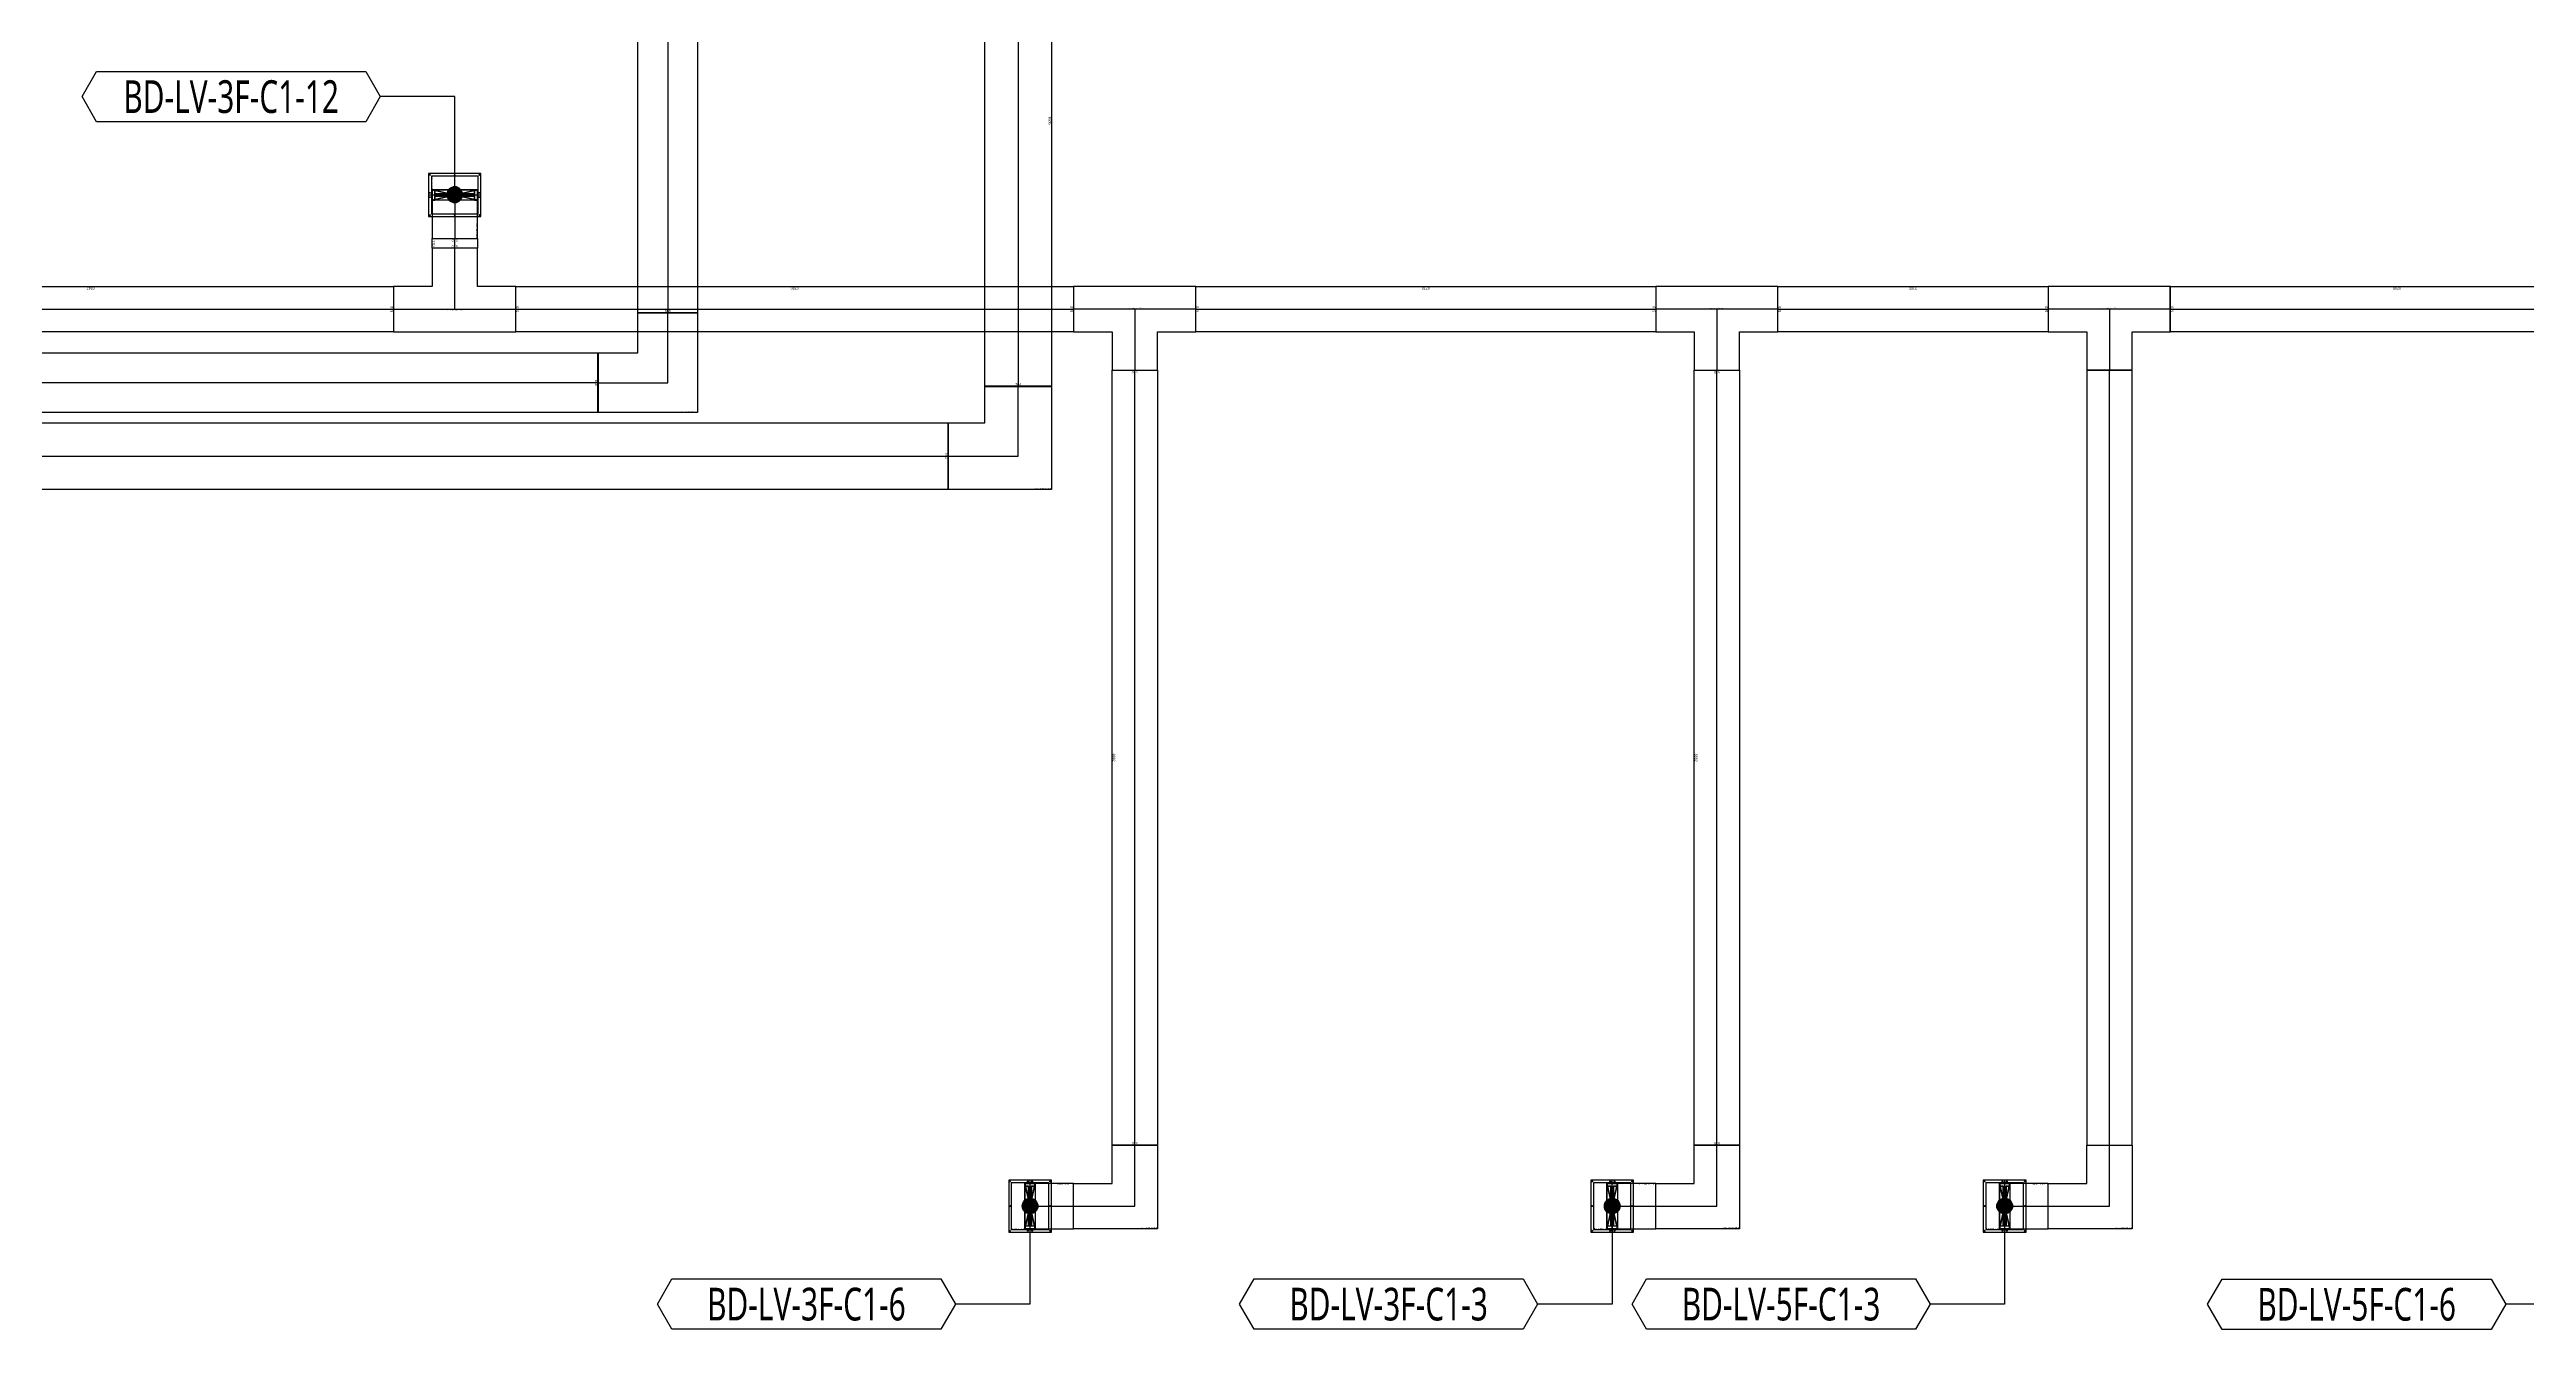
# Model space of a CAD drawing. Header units: millimetres. Extents: x 84228 to 374549, y -351975 to 847575.
# Drawn here: x 114107 to 142507, y 471748 to 486423 of the extents above; entities that cross this region are included whole.
import ezdxf
from ezdxf.enums import TextEntityAlignment as Align

# ---------------------------------------------------------------- set-up
doc = ezdxf.new("R2010")
doc.units = ezdxf.units.MM
doc.header["$LTSCALE"] = 150
doc.layers.get('Defpoints').update_dxf_attribs({"color": 150})
for name, color, linetype in [('-----27 Bus Duct_LV_380-220V_IT BACK UP', 2, 'Continuous'), ('-----27 Bus Duct_LV_380-220V_LOAD BANK', 7, 'Continuous'), ('-----99 Cable Schedule', 2, 'Continuous')]:
    doc.layers.add(name, color=color, linetype=linetype)
doc.styles.add('DH', font='malgun.ttf')
doc.styles.add('ELEC', font='Dotum.ttf')
doc.styles.get("Standard").update_dxf_attribs({"font": 'Dotum.ttf'})
doc.dimstyles.new('전기통신참고용-치수', dxfattribs={"dimscale": 15, "dimtxt": 2, "dimasz": 0, "dimexe": 0, "dimexo": 0, "dimgap": 0.4, "dimtad": 4, "dimdec": 0, "dimzin": 0, "dimdsep": 46, "dimtxsty": 'Standard', "dimblk": 'NONE', "dimcen": 0, "dimse1": 1, "dimse2": 1, "dimsd1": 1, "dimsd2": 1, "dimclrd": 8, "dimclre": 8, "dimclrt": 8, "dimadec": 0, "dimazin": 0, "dimtfac": 1, "dimtdec": 0, "dimtix": 1, "dimtmove": 2, "dimatfit": 0, "dimldrblk": 'NONE', "dimfxl": 2, "dimtolj": 1, "dimtzin": 0, "dimarcsym": 0})

# ---------------------------------------------------------------- blocks, each defined once
blk = doc.blocks.new('*D223')
at = {"layer": 'Defpoints', "color": 0, "transparency": 16777216}
for p in [(0, 27160), (686, 27160), (686, 27160)]:
    blk.add_point(p, dxfattribs=at)
at = {"color": 0, "transparency": 16777216, "insert": (343, 27139), "char_height": 30, "attachment_point": 5}
blk.add_mtext('\\A1;{\\C0;686}', dxfattribs=at)
blk = doc.blocks.new('_None')
blk = doc.blocks.new('*D224')
at = {"layer": 'Defpoints', "color": 0, "transparency": 16777216}
for p in [(686, 27160), (686, 27160), (686, 7716)]:
    blk.add_point(p, dxfattribs=at)
at = {"color": 0, "transparency": 16777216, "insert": (665, 17438), "char_height": 30, "attachment_point": 5, "rotation": 90}
blk.add_mtext('\\A1;{\\C0;19444}', dxfattribs=at)
blk = doc.blocks.new('*D225')
at = {"layer": 'Defpoints', "color": 0, "transparency": 16777216}
for p in [(0, 7716), (686, 7716), (686, 7716)]:
    blk.add_point(p, dxfattribs=at)
at = {"color": 0, "transparency": 16777216, "insert": (343, 7737), "char_height": 30, "attachment_point": 5}
blk.add_mtext('\\A1;{\\C0;686}', dxfattribs=at)
blk = doc.blocks.new('*D219')
at = {"layer": 'Defpoints', "color": 0, "transparency": 16777216}
for p in [(0, 8792), (686, 8792), (686, 8792)]:
    blk.add_point(p, dxfattribs=at)
at = {"color": 0, "transparency": 16777216, "insert": (343, 8771), "char_height": 30, "attachment_point": 5}
blk.add_mtext('\\A1;{\\C0;686}', dxfattribs=at)
blk = doc.blocks.new('*D220')
at = {"layer": 'Defpoints', "color": 0, "transparency": 16777216}
for p in [(686, 8792), (686, 8792), (686, -460)]:
    blk.add_point(p, dxfattribs=at)
at = {"color": 0, "transparency": 16777216, "insert": (665, 4166), "char_height": 30, "attachment_point": 5, "rotation": 90}
blk.add_mtext('\\A1;{\\C0;9252}', dxfattribs=at)
blk = doc.blocks.new('*D221')
at = {"layer": 'Defpoints', "color": 0, "transparency": 16777216}
for p in [(0, -460), (686, -460), (686, -460)]:
    blk.add_point(p, dxfattribs=at)
at = {"color": 0, "transparency": 16777216, "insert": (343, -439), "char_height": 30, "attachment_point": 5}
blk.add_mtext('\\A1;{\\C0;686}', dxfattribs=at)
blk = doc.blocks.new('*D295')
at = {"layer": 'Defpoints', "color": 0, "transparency": 16777216}
for p in [(0, 3009), (520, 3009), (520, 3009)]:
    blk.add_point(p, dxfattribs=at)
at = {"color": 0, "transparency": 16777216, "insert": (260, 2988), "char_height": 30, "attachment_point": 5}
blk.add_mtext('\\A1;{\\C0;520}', dxfattribs=at)
blk = doc.blocks.new('*D296')
at = {"layer": 'Defpoints', "color": 0, "transparency": 16777216}
for p in [(520, 3009), (520, 3009), (520, -3938)]:
    blk.add_point(p, dxfattribs=at)
at = {"color": 0, "transparency": 16777216, "insert": (499, -464), "char_height": 30, "attachment_point": 5, "rotation": 90}
blk.add_mtext('\\A1;{\\C0;6947}', dxfattribs=at)
blk = doc.blocks.new('*D297')
at = {"layer": 'Defpoints', "color": 0, "transparency": 16777216}
for p in [(0, -3938), (520, -3938), (520, -3938)]:
    blk.add_point(p, dxfattribs=at)
at = {"color": 0, "transparency": 16777216, "insert": (260, -3917), "char_height": 30, "attachment_point": 5}
blk.add_mtext('\\A1;{\\C0;520}', dxfattribs=at)
blk = doc.blocks.new('*U42')
at = {"color": 0}
blk.add_lwpolyline([(-260, -260), (-260, -700), (260, -700), (260, -260), (700, -260), (700, 260), (-700, 260), (-700, -260)], close=True, dxfattribs=at)
at = {"color": 1}
for points in [[(700, 0), (-700, 0)], [(0, 0), (0, -700)]]:
    blk.add_lwpolyline(points, dxfattribs=at)
at = {"color": 0, "style": 'ELEC'}
blk.add_text('BD TEE(HORIZ)-AL 4000A', height=10, dxfattribs=at).set_placement((0, 10), align=Align.MIDDLE)
blk = doc.blocks.new('*D311')
at = {"layer": 'Defpoints', "color": 0, "transparency": 16777216}
for p in [(0, 12266), (520, 12266), (520, 12266)]:
    blk.add_point(p, dxfattribs=at)
at = {"color": 0, "transparency": 16777216, "insert": (260, 12245), "char_height": 30, "attachment_point": 5}
blk.add_mtext('\\A1;{\\C0;520}', dxfattribs=at)
blk = doc.blocks.new('*D312')
at = {"layer": 'Defpoints', "color": 0, "transparency": 16777216}
for p in [(520, 12266), (520, 12266), (520, 3384)]:
    blk.add_point(p, dxfattribs=at)
at = {"color": 0, "transparency": 16777216, "insert": (499, 7825), "char_height": 30, "attachment_point": 5, "rotation": 90}
blk.add_mtext('\\A1;{\\C0;8882}', dxfattribs=at)
blk = doc.blocks.new('*D313')
at = {"layer": 'Defpoints', "color": 0, "transparency": 16777216}
for p in [(0, 3384), (520, 3384), (520, 3384)]:
    blk.add_point(p, dxfattribs=at)
at = {"color": 0, "transparency": 16777216, "insert": (260, 3405), "char_height": 30, "attachment_point": 5}
blk.add_mtext('\\A1;{\\C0;520}', dxfattribs=at)
blk = doc.blocks.new('*U23')
at = {"color": 0}
blk.add_line((0, -298.5), (0, 298.5), dxfattribs=at)
at = {"color": 1}
for p, q in [((60, 260), (-60, -260)), ((-60, 260), (60, -260))]:
    blk.add_line(p, q, dxfattribs=at)
at = {"color": 0}
for points in [[(-245, -298.5), (245, -298.5), (245, 298.5), (-245, 298.5)], [(-215, -267.5), (215, -267.5), (215, 267.5), (-215, 267.5)]]:
    blk.add_lwpolyline(points, close=True, dxfattribs=at)
at = {"color": 1}
blk.add_lwpolyline([(60, -260), (-60, -260), (-60, 260), (60, 260)], close=True, dxfattribs=at)
for points in [[(-60, 14, -0.41421356), (-58, 16), (-17.2, 16, 0.41421356), (-16.2, 17), (-16.2, 227, 0.41421356), (-17.2, 228), (-58, 228, -0.41421356), (-60, 230), (-60, 260, -0.41421356), (-59, 259), (-59, 230, 0.41421356), (-58, 229), (58, 229, 0.41421356), (59, 230), (59, 259, -0.41421356), (60, 260), (60, 230, -0.41421356), (58, 228), (17.2, 228, 0.41421356), (16.2, 227), (16.2, 17, 0.41421356), (17.2, 16), (58, 16, -0.41421356), (60, 14), (60, 2, -0.41421356), (59, 3), (59, 14, 0.41421356), (58, 15), (-58, 15, 0.41421356), (-59, 14), (-59, 3, -0.41421356), (-60, 2), (-60, 2), (-60, 2), (-60, 2)], [(-60, -230, -0.41421356), (-58, -228), (-17.2, -228, 0.41421356), (-16.2, -227), (-16.2, -17, 0.41421356), (-17.2, -16), (-58, -16, -0.41421356), (-60, -14), (-60, 0, -0.41421356), (-59, -1), (-59, -14, 0.41421356), (-58, -15), (58, -15, 0.41421356), (59, -14), (59, -1, -0.41421356), (60, 0), (60, -14, -0.41421356), (58, -16), (17.2, -16, 0.41421356), (16.2, -17), (16.2, -227, 0.41421356), (17.2, -228), (58, -228, -0.41421356), (60, -230), (60, -260, -0.41421356), (59, -259), (59, -230, 0.41421356), (58, -229), (-58, -229, 0.41421356), (-59, -230), (-59, -259, -0.41421356), (-60, -260), (-60, -260), (-60, -260), (-60, -260)], [(-15.2, 17), (-15.2, 227, -0.41421356), (-14.2, 228), (14.2, 228, -0.41421356), (15.2, 227), (15.2, 17, -0.41421356), (14.2, 16), (-14.2, 16, -0.41421356)], [(-14.2, 18), (-14.2, 226, -0.41421356), (-13.2, 227), (-8.85, 227, -0.41421356), (-7.85, 226), (-7.85, 18, -0.41421356), (-8.85, 17), (-13.2, 17, -0.41421356)], [(-6.85, 18), (-6.85, 226, -0.41421356), (-5.85, 227), (-1.5, 227, -0.41421356), (-0.5, 226), (-0.5, 18, -0.41421356), (-1.5, 17), (-5.85, 17, -0.41421356)], [(0.5, 18), (0.5, 226, -0.41421356), (1.5, 227), (5.85, 227, -0.41421356), (6.85, 226), (6.85, 18, -0.41421356), (5.85, 17), (1.5, 17, -0.41421356)], [(7.85, 18), (7.85, 226, -0.41421356), (8.85, 227), (13.2, 227, -0.41421356), (14.2, 226), (14.2, 18, -0.41421356), (13.2, 17), (8.85, 17, -0.41421356)], [(-15.2, -227), (-15.2, -17, -0.41421356), (-14.2, -16), (14.2, -16, -0.41421356), (15.2, -17), (15.2, -227, -0.41421356), (14.2, -228), (-14.2, -228, -0.41421356)], [(-14.2, -226), (-14.2, -18, -0.41421356), (-13.2, -17), (-8.85, -17, -0.41421356), (-7.85, -18), (-7.85, -226, -0.41421356), (-8.85, -227), (-13.2, -227, -0.41421356)], [(-6.85, -226), (-6.85, -18, -0.41421356), (-5.85, -17), (-1.5, -17, -0.41421356), (-0.5, -18), (-0.5, -226, -0.41421356), (-1.5, -227), (-5.85, -227, -0.41421356)], [(0.5, -226), (0.5, -18, -0.41421356), (1.5, -17), (5.85, -17, -0.41421356), (6.85, -18), (6.85, -226, -0.41421356), (5.85, -227), (1.5, -227, -0.41421356)], [(7.85, -226), (7.85, -18, -0.41421356), (8.85, -17), (13.2, -17, -0.41421356), (14.2, -18), (14.2, -226, -0.41421356), (13.2, -227), (8.85, -227, -0.41421356)]]:
    blk.add_lwpolyline(points, format="xyb", close=True, dxfattribs=at)
at = {"color": 0}
for centre in [(-230, 283), (-25, 283), (25, 283), (230, 283), (-230, 0), (230, 0), (-230, -283), (-25, -283), (25, -283), (230, -283)]:
    blk.add_circle(centre, 5, dxfattribs=at)
at = {"color": 0, "style": 'ELEC'}
blk.add_text('BD Flanged End-AL 4000A', height=10, dxfattribs=at).set_placement((-210, -257.5), align=Align.MIDDLE_LEFT)
blk = doc.blocks.new('*U22')
at = {"color": 1}
for p, q in [((340, 260), (220, -260)), ((220, 260), (340, -260))]:
    blk.add_line(p, q, dxfattribs=at)
at = {"color": 0}
blk.add_lwpolyline([(-220, -260), (220, -260), (220, 260), (-220, 260)], close=True, dxfattribs=at)
at = {"color": 1}
blk.add_lwpolyline([(220, 0), (-220, 0)], dxfattribs=at)
at = {"color": 0}
blk.add_lwpolyline([(220, -260), (340, -260), (340, 260), (220, 260)], dxfattribs=at)
at = {"color": 1}
for points in [[(220, 14, -0.41421356), (222, 16), (262.8, 16, 0.41421356), (263.8, 17), (263.8, 227, 0.41421356), (262.8, 228), (222, 228, -0.41421356), (220, 230), (220, 260, -0.41421356), (221, 259), (221, 230, 0.41421356), (222, 229), (338, 229, 0.41421356), (339, 230), (339, 259, -0.41421356), (340, 260), (340, 230, -0.41421356), (338, 228), (297.2, 228, 0.41421356), (296.2, 227), (296.2, 17, 0.41421356), (297.2, 16), (338, 16, -0.41421356), (340, 14), (340, 2, -0.41421356), (339, 3), (339, 14, 0.41421356), (338, 15), (222, 15, 0.41421356), (221, 14), (221, 3, -0.41421356), (220, 2), (220, 2), (220, 2), (220, 2)], [(220, -230, -0.41421356), (222, -228), (262.8, -228, 0.41421356), (263.8, -227), (263.8, -17, 0.41421356), (262.8, -16), (222, -16, -0.41421356), (220, -14), (220, 0, -0.41421356), (221, -1), (221, -14, 0.41421356), (222, -15), (338, -15, 0.41421356), (339, -14), (339, -1, -0.41421356), (340, 0), (340, -14, -0.41421356), (338, -16), (297.2, -16, 0.41421356), (296.2, -17), (296.2, -227, 0.41421356), (297.2, -228), (338, -228, -0.41421356), (340, -230), (340, -260, -0.41421356), (339, -259), (339, -230, 0.41421356), (338, -229), (222, -229, 0.41421356), (221, -230), (221, -259, -0.41421356), (220, -260), (220, -260), (220, -260), (220, -260)], [(264.8, 17), (264.8, 227, -0.41421356), (265.8, 228), (294.2, 228, -0.41421356), (295.2, 227), (295.2, 17, -0.41421356), (294.2, 16), (265.8, 16, -0.41421356)], [(265.8, 18), (265.8, 226, -0.41421356), (266.8, 227), (271.15, 227, -0.41421356), (272.15, 226), (272.15, 18, -0.41421356), (271.15, 17), (266.8, 17, -0.41421356)], [(273.15, 18), (273.15, 226, -0.41421356), (274.15, 227), (278.5, 227, -0.41421356), (279.5, 226), (279.5, 18, -0.41421356), (278.5, 17), (274.15, 17, -0.41421356)], [(280.5, 18), (280.5, 226, -0.41421356), (281.5, 227), (285.85, 227, -0.41421356), (286.85, 226), (286.85, 18, -0.41421356), (285.85, 17), (281.5, 17, -0.41421356)], [(287.85, 18), (287.85, 226, -0.41421356), (288.85, 227), (293.2, 227, -0.41421356), (294.2, 226), (294.2, 18, -0.41421356), (293.2, 17), (288.85, 17, -0.41421356)], [(264.8, -227), (264.8, -17, -0.41421356), (265.8, -16), (294.2, -16, -0.41421356), (295.2, -17), (295.2, -227, -0.41421356), (294.2, -228), (265.8, -228, -0.41421356)], [(265.8, -226), (265.8, -18, -0.41421356), (266.8, -17), (271.15, -17, -0.41421356), (272.15, -18), (272.15, -226, -0.41421356), (271.15, -227), (266.8, -227, -0.41421356)], [(273.15, -226), (273.15, -18, -0.41421356), (274.15, -17), (278.5, -17, -0.41421356), (279.5, -18), (279.5, -226, -0.41421356), (278.5, -227), (274.15, -227, -0.41421356)], [(280.5, -226), (280.5, -18, -0.41421356), (281.5, -17), (285.85, -17, -0.41421356), (286.85, -18), (286.85, -226, -0.41421356), (285.85, -227), (281.5, -227, -0.41421356)], [(287.85, -226), (287.85, -18, -0.41421356), (288.85, -17), (293.2, -17, -0.41421356), (294.2, -18), (294.2, -226, -0.41421356), (293.2, -227), (288.85, -227, -0.41421356)]]:
    blk.add_lwpolyline(points, format="xyb", close=True, dxfattribs=at)
at = {"color": 0, "style": 'ELEC'}
blk.add_text('BD ELBOW(VERT)-AL 4000A', height=10, dxfattribs=at).set_placement((-215, -250), align=Align.MIDDLE_LEFT)
blk = doc.blocks.new('*U24')
at = {"color": 0}
blk.add_lwpolyline([(-260, -260), (700, -260), (700, 260), (260, 260), (260, 700), (-260, 700)], close=True, dxfattribs=at)
at = {"color": 1}
blk.add_lwpolyline([(700, 0), (0, 0), (0, 700)], dxfattribs=at)
at = {"color": 0, "style": 'ELEC'}
blk.add_text('BD ELBOW(HORIZ)-AL 4000A', height=10, dxfattribs=at).set_placement((-255, -250), align=Align.MIDDLE_LEFT)
blk = doc.blocks.new('*D307')
at = {"layer": 'Defpoints', "color": 0, "transparency": 16777216}
for p in [(0, 7178), (520, 7178), (520, 7178)]:
    blk.add_point(p, dxfattribs=at)
at = {"color": 0, "transparency": 16777216, "insert": (260, 7157), "char_height": 30, "attachment_point": 5}
blk.add_mtext('\\A1;{\\C0;520}', dxfattribs=at)
blk = doc.blocks.new('*D308')
at = {"layer": 'Defpoints', "color": 0, "transparency": 16777216}
for p in [(520, 7178), (520, 7178), (520, 782)]:
    blk.add_point(p, dxfattribs=at)
at = {"color": 0, "transparency": 16777216, "insert": (499, 3980), "char_height": 30, "attachment_point": 5, "rotation": 90}
blk.add_mtext('\\A1;{\\C0;6396}', dxfattribs=at)
blk = doc.blocks.new('*D309')
at = {"layer": 'Defpoints', "color": 0, "transparency": 16777216}
for p in [(0, 782), (520, 782), (520, 782)]:
    blk.add_point(p, dxfattribs=at)
at = {"color": 0, "transparency": 16777216, "insert": (260, 803), "char_height": 30, "attachment_point": 5}
blk.add_mtext('\\A1;{\\C0;520}', dxfattribs=at)
blk = doc.blocks.new('*D319')
at = {"layer": 'Defpoints', "color": 0, "transparency": 16777216}
for p in [(0, 10499), (520, 10499), (520, 10499)]:
    blk.add_point(p, dxfattribs=at)
at = {"color": 0, "transparency": 16777216, "insert": (260, 10478), "char_height": 30, "attachment_point": 5}
blk.add_mtext('\\A1;{\\C0;520}', dxfattribs=at)
blk = doc.blocks.new('*D320')
at = {"layer": 'Defpoints', "color": 0, "transparency": 16777216}
for p in [(520, 10499), (520, 10499), (520, 1617)]:
    blk.add_point(p, dxfattribs=at)
at = {"color": 0, "transparency": 16777216, "insert": (499, 6058), "char_height": 30, "attachment_point": 5, "rotation": 90}
blk.add_mtext('\\A1;{\\C0;8882}', dxfattribs=at)
blk = doc.blocks.new('*D321')
at = {"layer": 'Defpoints', "color": 0, "transparency": 16777216}
for p in [(0, 1617), (520, 1617), (520, 1617)]:
    blk.add_point(p, dxfattribs=at)
at = {"color": 0, "transparency": 16777216, "insert": (260, 1638), "char_height": 30, "attachment_point": 5}
blk.add_mtext('\\A1;{\\C0;520}', dxfattribs=at)
blk = doc.blocks.new('*D315')
at = {"layer": 'Defpoints', "color": 0, "transparency": 16777216}
for p in [(0, 4523), (520, 4523), (520, 4523)]:
    blk.add_point(p, dxfattribs=at)
at = {"color": 0, "transparency": 16777216, "insert": (260, 4502), "char_height": 30, "attachment_point": 5}
blk.add_mtext('\\A1;{\\C0;520}', dxfattribs=at)
blk = doc.blocks.new('*D316')
at = {"layer": 'Defpoints', "color": 0, "transparency": 16777216}
for p in [(520, 4523), (520, 4523), (520, -752)]:
    blk.add_point(p, dxfattribs=at)
at = {"color": 0, "transparency": 16777216, "insert": (499, 1885), "char_height": 30, "attachment_point": 5, "rotation": 90}
blk.add_mtext('\\A1;{\\C0;5275}', dxfattribs=at)
blk = doc.blocks.new('*D317')
at = {"layer": 'Defpoints', "color": 0, "transparency": 16777216}
for p in [(0, -752), (520, -752), (520, -752)]:
    blk.add_point(p, dxfattribs=at)
at = {"color": 0, "transparency": 16777216, "insert": (260, -731), "char_height": 30, "attachment_point": 5}
blk.add_mtext('\\A1;{\\C0;520}', dxfattribs=at)
blk = doc.blocks.new('*D323')
at = {"layer": 'Defpoints', "color": 0, "transparency": 16777216}
for p in [(0, 1508), (520, 1508), (520, 1508)]:
    blk.add_point(p, dxfattribs=at)
at = {"color": 0, "transparency": 16777216, "insert": (260, 1487), "char_height": 30, "attachment_point": 5}
blk.add_mtext('\\A1;{\\C0;520}', dxfattribs=at)
blk = doc.blocks.new('*D324')
at = {"layer": 'Defpoints', "color": 0, "transparency": 16777216}
for p in [(520, 1508), (520, 1508), (520, -1592)]:
    blk.add_point(p, dxfattribs=at)
at = {"color": 0, "transparency": 16777216, "insert": (499, -42), "char_height": 30, "attachment_point": 5, "rotation": 90}
blk.add_mtext('\\A1;{\\C0;3100}', dxfattribs=at)
blk = doc.blocks.new('*D325')
at = {"layer": 'Defpoints', "color": 0, "transparency": 16777216}
for p in [(0, -1592), (520, -1592), (520, -1592)]:
    blk.add_point(p, dxfattribs=at)
at = {"color": 0, "transparency": 16777216, "insert": (260, -1571), "char_height": 30, "attachment_point": 5}
blk.add_mtext('\\A1;{\\C0;520}', dxfattribs=at)
blk = doc.blocks.new('*D394')
at = {"layer": 'Defpoints', "color": 0, "transparency": 16777216}
for p in [(0, 5806), (520, 5806), (520, 5806)]:
    blk.add_point(p, dxfattribs=at)
at = {"color": 0, "transparency": 16777216, "insert": (260, 5785), "char_height": 30, "attachment_point": 5}
blk.add_mtext('\\A1;{\\C0;520}', dxfattribs=at)
blk = doc.blocks.new('*D395')
at = {"layer": 'Defpoints', "color": 0, "transparency": 16777216}
for p in [(520, 5806), (520, 5806), (520, 606)]:
    blk.add_point(p, dxfattribs=at)
at = {"color": 0, "transparency": 16777216, "insert": (499, 3206), "char_height": 30, "attachment_point": 5, "rotation": 90}
blk.add_mtext('\\A1;{\\C0;5200}', dxfattribs=at)
blk = doc.blocks.new('*D396')
at = {"layer": 'Defpoints', "color": 0, "transparency": 16777216}
for p in [(0, 606), (520, 606), (520, 606)]:
    blk.add_point(p, dxfattribs=at)
at = {"color": 0, "transparency": 16777216, "insert": (260, 627), "char_height": 30, "attachment_point": 5}
blk.add_mtext('\\A1;{\\C0;520}', dxfattribs=at)
blk = doc.blocks.new('*D414')
at = {"layer": 'Defpoints', "color": 0, "transparency": 16777216}
for p in [(0, 12905), (764, 12905), (764, 12905)]:
    blk.add_point(p, dxfattribs=at)
at = {"color": 0, "transparency": 16777216, "insert": (382, 12883), "char_height": 30, "attachment_point": 5}
blk.add_mtext('\\A1;{\\C0;764}', dxfattribs=at)
blk = doc.blocks.new('*D415')
at = {"layer": 'Defpoints', "color": 0, "transparency": 16777216}
for p in [(764, 12905), (764, 12905), (764, -11397)]:
    blk.add_point(p, dxfattribs=at)
at = {"color": 0, "transparency": 16777216, "insert": (743, 754), "char_height": 30, "attachment_point": 5, "rotation": 90}
blk.add_mtext('\\A1;{\\C0;24302}', dxfattribs=at)
blk = doc.blocks.new('*D416')
at = {"layer": 'Defpoints', "color": 0, "transparency": 16777216}
for p in [(0, -11397), (764, -11397), (764, -11397)]:
    blk.add_point(p, dxfattribs=at)
at = {"color": 0, "transparency": 16777216, "insert": (382, -11376), "char_height": 30, "attachment_point": 5}
blk.add_mtext('\\A1;{\\C0;764}', dxfattribs=at)
blk = doc.blocks.new('*D406')
at = {"layer": 'Defpoints', "color": 0, "transparency": 16777216}
for p in [(0, -9677), (764, -9677), (764, -9677)]:
    blk.add_point(p, dxfattribs=at)
at = {"color": 0, "transparency": 16777216, "insert": (382, -9699), "char_height": 30, "attachment_point": 5}
blk.add_mtext('\\A1;{\\C0;764}', dxfattribs=at)
blk = doc.blocks.new('*D407')
at = {"layer": 'Defpoints', "color": 0, "transparency": 16777216}
for p in [(764, -9677), (764, -9677), (764, -15771)]:
    blk.add_point(p, dxfattribs=at)
at = {"color": 0, "transparency": 16777216, "insert": (743, -12724), "char_height": 30, "attachment_point": 5, "rotation": 90}
blk.add_mtext('\\A1;{\\C0;6094}', dxfattribs=at)
blk = doc.blocks.new('*D408')
at = {"layer": 'Defpoints', "color": 0, "transparency": 16777216}
for p in [(0, -15771), (764, -15771), (764, -15771)]:
    blk.add_point(p, dxfattribs=at)
at = {"color": 0, "transparency": 16777216, "insert": (382, -15750), "char_height": 30, "attachment_point": 5}
blk.add_mtext('\\A1;{\\C0;764}', dxfattribs=at)
blk = doc.blocks.new('*U74')
at = {"color": 0}
blk.add_lwpolyline([(-343, -343), (800, -343), (800, 343), (343, 343), (343, 800), (-343, 800)], close=True, dxfattribs=at)
at = {"color": 1}
blk.add_lwpolyline([(800, 0), (0, 0), (0, 800)], dxfattribs=at)
at = {"color": 0, "style": 'ELEC'}
blk.add_text('BD ELBOW(HORIZ)-AL 5000A', height=10, dxfattribs=at).set_placement((-338, -333), align=Align.MIDDLE_LEFT)
blk = doc.blocks.new('*D303')
at = {"layer": 'Defpoints', "color": 0, "transparency": 16777216}
for p in [(0, 2807), (520, 2807), (520, 2807)]:
    blk.add_point(p, dxfattribs=at)
at = {"color": 0, "transparency": 16777216, "insert": (260, 2786), "char_height": 30, "attachment_point": 5}
blk.add_mtext('\\A1;{\\C0;520}', dxfattribs=at)
blk = doc.blocks.new('*D304')
at = {"layer": 'Defpoints', "color": 0, "transparency": 16777216}
for p in [(520, 2807), (520, 2807), (520, 2697)]:
    blk.add_point(p, dxfattribs=at)
at = {"color": 0, "transparency": 16777216, "insert": (499, 2752), "char_height": 30, "attachment_point": 5, "rotation": 90}
blk.add_mtext('\\A1;{\\C0;110}', dxfattribs=at)
blk = doc.blocks.new('*D305')
at = {"layer": 'Defpoints', "color": 0, "transparency": 16777216}
for p in [(0, 2697), (520, 2697), (520, 2697)]:
    blk.add_point(p, dxfattribs=at)
at = {"color": 0, "transparency": 16777216, "insert": (260, 2718), "char_height": 30, "attachment_point": 5}
blk.add_mtext('\\A1;{\\C0;520}', dxfattribs=at)
blk = doc.blocks.new('A$C9a0ab699')
h = blk.add_hatch(color=0)
edge = h.paths.add_edge_path()
edge.add_arc((0, 0), 64, 720, 1080, ccw=False)
at = {"color": 0}
blk.add_circle((0, 0), 64, dxfattribs=at)
blk = doc.blocks.new('*U15')
at = {"color": 0}
blk.add_lwpolyline([(-382, -382), (800, -382), (800, 382), (382, 382), (382, 800), (-382, 800)], close=True, dxfattribs=at)
at = {"color": 1}
blk.add_lwpolyline([(800, 0), (0, 0), (0, 800)], dxfattribs=at)
at = {"color": 0, "style": 'ELEC'}
blk.add_text('BD ELBOW(HORIZ)-AL 6300A', height=10, dxfattribs=at).set_placement((-377, -372), align=Align.MIDDLE_LEFT)
blk = doc.blocks.new('*U222')
at = {"color": 1}
blk.add_line((343, 27159.7), (343, 7716), dxfattribs=at)
at = {"color": 0}
blk.add_lwpolyline([(686, 7716), (0, 7716), (0, 27159.7), (686, 27159.7)], close=True, dxfattribs=at)
for base, p1, p2, override, picture, middle in [((686, 27159.7), (0, 27159.7), (686, 27159.7), {"dimtxsty": 'Standard', "dimclrd": 0, "dimclre": 0, "dimclrt": 0}, '*D223', (343, 27138.7)), ((686, 7716), (0, 7716), (686, 7716), {"dimtad": 1, "dimtxsty": 'Standard', "dimclrd": 0, "dimclre": 0, "dimclrt": 0}, '*D225', (343, 7737))]:
    dim = blk.add_linear_dim(base=base, p1=p1, p2=p2, text='{\\C0;<>}', dimstyle='전기통신참고용-치수', override=override, dxfattribs=at)
    dim.commit()
    dim.dimension.update_dxf_attribs({"geometry": picture, "text_midpoint": middle})
dim = blk.add_linear_dim(base=(686, 27159.7), p1=(686, 7716), p2=(686, 27159.7), angle=90, text='{\\C0;<>}', dimstyle='전기통신참고용-치수', override={"dimtad": 1, "dimtxsty": 'Standard', "dimclrd": 0, "dimclre": 0, "dimclrt": 0}, dxfattribs=at)
dim.commit()
dim.dimension.update_dxf_attribs({"geometry": '*D224', "text_midpoint": (665, 17437.8)})
blk = doc.blocks.new('*U218')
at = {"color": 1}
blk.add_line((343, 8791.6), (343, -460.4), dxfattribs=at)
at = {"color": 0}
blk.add_lwpolyline([(686, -460.4), (0, -460.4), (0, 8791.6), (686, 8791.6)], close=True, dxfattribs=at)
for base, p1, p2, override, picture, middle in [((686, 8791.6), (0, 8791.6), (686, 8791.6), {"dimtxsty": 'Standard', "dimclrd": 0, "dimclre": 0, "dimclrt": 0}, '*D219', (343, 8770.6)), ((686, -460.4), (0, -460.4), (686, -460.4), {"dimtad": 1, "dimtxsty": 'Standard', "dimclrd": 0, "dimclre": 0, "dimclrt": 0}, '*D221', (343, -439.4))]:
    dim = blk.add_linear_dim(base=base, p1=p1, p2=p2, text='{\\C0;<>}', dimstyle='전기통신참고용-치수', override=override, dxfattribs=at)
    dim.commit()
    dim.dimension.update_dxf_attribs({"geometry": picture, "text_midpoint": middle})
dim = blk.add_linear_dim(base=(686, 8791.6), p1=(686, -460.4), p2=(686, 8791.6), angle=90, text='{\\C0;<>}', dimstyle='전기통신참고용-치수', override={"dimtad": 1, "dimtxsty": 'Standard', "dimclrd": 0, "dimclre": 0, "dimclrt": 0}, dxfattribs=at)
dim.commit()
dim.dimension.update_dxf_attribs({"geometry": '*D220', "text_midpoint": (665, 4165.6)})
blk = doc.blocks.new('*U294')
at = {"color": 1}
blk.add_line((260, 3009), (260, -3938), dxfattribs=at)
at = {"color": 0}
blk.add_lwpolyline([(520, -3938), (0, -3938), (0, 3009), (520, 3009)], close=True, dxfattribs=at)
for base, p1, p2, override, picture, middle in [((520, 3009), (0, 3009), (520, 3009), {"dimtxsty": 'Standard', "dimclrd": 0, "dimclre": 0, "dimclrt": 0}, '*D295', (260, 2988)), ((520, -3938), (0, -3938), (520, -3938), {"dimtad": 1, "dimtxsty": 'Standard', "dimclrd": 0, "dimclre": 0, "dimclrt": 0}, '*D297', (260, -3917))]:
    dim = blk.add_linear_dim(base=base, p1=p1, p2=p2, text='{\\C0;<>}', dimstyle='전기통신참고용-치수', override=override, dxfattribs=at)
    dim.commit()
    dim.dimension.update_dxf_attribs({"geometry": picture, "text_midpoint": middle})
dim = blk.add_linear_dim(base=(520, 3009), p1=(520, -3938), p2=(520, 3009), angle=90, text='{\\C0;<>}', dimstyle='전기통신참고용-치수', override={"dimtad": 1, "dimtxsty": 'Standard', "dimclrd": 0, "dimclre": 0, "dimclrt": 0}, dxfattribs=at)
dim.commit()
dim.dimension.update_dxf_attribs({"geometry": '*D296', "text_midpoint": (499, -464.5)})
blk = doc.blocks.new('*U310')
at = {"color": 1}
blk.add_line((260, 12266.3), (260, 3383.9), dxfattribs=at)
at = {"color": 0}
blk.add_lwpolyline([(520, 3383.9), (0, 3383.9), (0, 12266.3), (520, 12266.3)], close=True, dxfattribs=at)
for base, p1, p2, override, picture, middle in [((520, 12266.3), (0, 12266.3), (520, 12266.3), {"dimtxsty": 'Standard', "dimclrd": 0, "dimclre": 0, "dimclrt": 0}, '*D311', (260, 12245.2)), ((520, 3383.9), (0, 3383.9), (520, 3383.9), {"dimtad": 1, "dimtxsty": 'Standard', "dimclrd": 0, "dimclre": 0, "dimclrt": 0}, '*D313', (260, 3404.9))]:
    dim = blk.add_linear_dim(base=base, p1=p1, p2=p2, text='{\\C0;<>}', dimstyle='전기통신참고용-치수', override=override, dxfattribs=at)
    dim.commit()
    dim.dimension.update_dxf_attribs({"geometry": picture, "text_midpoint": middle})
dim = blk.add_linear_dim(base=(520, 12266.3), p1=(520, 3383.9), p2=(520, 12266.3), angle=90, text='{\\C0;<>}', dimstyle='전기통신참고용-치수', override={"dimtad": 1, "dimtxsty": 'Standard', "dimclrd": 0, "dimclre": 0, "dimclrt": 0}, dxfattribs=at)
dim.commit()
dim.dimension.update_dxf_attribs({"geometry": '*D312', "text_midpoint": (499, 7825.1)})
blk = doc.blocks.new('*U306')
at = {"color": 1}
blk.add_line((260, 7178.4), (260, 781.9), dxfattribs=at)
at = {"color": 0}
blk.add_lwpolyline([(520, 781.9), (0, 781.9), (0, 7178.4), (520, 7178.4)], close=True, dxfattribs=at)
for base, p1, p2, override, picture, middle in [((520, 7178.4), (0, 7178.4), (520, 7178.4), {"dimtxsty": 'Standard', "dimclrd": 0, "dimclre": 0, "dimclrt": 0}, '*D307', (260, 7157.4)), ((520, 781.9), (0, 781.9), (520, 781.9), {"dimtad": 1, "dimtxsty": 'Standard', "dimclrd": 0, "dimclre": 0, "dimclrt": 0}, '*D309', (260, 802.9))]:
    dim = blk.add_linear_dim(base=base, p1=p1, p2=p2, text='{\\C0;<>}', dimstyle='전기통신참고용-치수', override=override, dxfattribs=at)
    dim.commit()
    dim.dimension.update_dxf_attribs({"geometry": picture, "text_midpoint": middle})
dim = blk.add_linear_dim(base=(520, 7178.3746), p1=(520, 781.8753), p2=(520, 7178.3746), angle=90, text='{\\C0;<>}', dimstyle='전기통신참고용-치수', override={"dimtad": 1, "dimtxsty": 'Standard', "dimclrd": 0, "dimclre": 0, "dimclrt": 0}, dxfattribs=at)
dim.commit()
dim.dimension.update_dxf_attribs({"geometry": '*D308', "text_midpoint": (498.9796, 3980.1249)})
blk = doc.blocks.new('*U318')
at = {"color": 1}
blk.add_line((260, 10499.1), (260, 1616.8), dxfattribs=at)
at = {"color": 0}
blk.add_lwpolyline([(520, 1616.8), (0, 1616.8), (0, 10499.1), (520, 10499.1)], close=True, dxfattribs=at)
for base, p1, p2, override, picture, middle in [((520, 10499.1), (0, 10499.1), (520, 10499.1), {"dimtxsty": 'Standard', "dimclrd": 0, "dimclre": 0, "dimclrt": 0}, '*D319', (260, 10478.1)), ((520, 1616.8), (0, 1616.8), (520, 1616.8), {"dimtad": 1, "dimtxsty": 'Standard', "dimclrd": 0, "dimclre": 0, "dimclrt": 0}, '*D321', (260, 1637.8))]:
    dim = blk.add_linear_dim(base=base, p1=p1, p2=p2, text='{\\C0;<>}', dimstyle='전기통신참고용-치수', override=override, dxfattribs=at)
    dim.commit()
    dim.dimension.update_dxf_attribs({"geometry": picture, "text_midpoint": middle})
dim = blk.add_linear_dim(base=(520, 10499.1), p1=(520, 1616.8), p2=(520, 10499.1), angle=90, text='{\\C0;<>}', dimstyle='전기통신참고용-치수', override={"dimtad": 1, "dimtxsty": 'Standard', "dimclrd": 0, "dimclre": 0, "dimclrt": 0}, dxfattribs=at)
dim.commit()
dim.dimension.update_dxf_attribs({"geometry": '*D320', "text_midpoint": (499, 6057.9)})
blk = doc.blocks.new('*U314')
at = {"color": 1}
blk.add_line((260, 4522.8), (260, -752.2), dxfattribs=at)
at = {"color": 0}
blk.add_lwpolyline([(520, -752.2), (0, -752.2), (0, 4522.8), (520, 4522.8)], close=True, dxfattribs=at)
for base, p1, p2, override, picture, middle in [((520, 4522.8), (0, 4522.8), (520, 4522.8), {"dimtxsty": 'Standard', "dimclrd": 0, "dimclre": 0, "dimclrt": 0}, '*D315', (260, 4501.7)), ((520, -752.2), (0, -752.2), (520, -752.2), {"dimtad": 1, "dimtxsty": 'Standard', "dimclrd": 0, "dimclre": 0, "dimclrt": 0}, '*D317', (260, -731.2))]:
    dim = blk.add_linear_dim(base=base, p1=p1, p2=p2, text='{\\C0;<>}', dimstyle='전기통신참고용-치수', override=override, dxfattribs=at)
    dim.commit()
    dim.dimension.update_dxf_attribs({"geometry": picture, "text_midpoint": middle})
dim = blk.add_linear_dim(base=(520, 4522.8), p1=(520, -752.2), p2=(520, 4522.8), angle=90, text='{\\C0;<>}', dimstyle='전기통신참고용-치수', override={"dimtad": 1, "dimtxsty": 'Standard', "dimclrd": 0, "dimclre": 0, "dimclrt": 0}, dxfattribs=at)
dim.commit()
dim.dimension.update_dxf_attribs({"geometry": '*D316', "text_midpoint": (499, 1885.3)})
blk = doc.blocks.new('*U322')
at = {"color": 1}
blk.add_line((260, 1507.8), (260, -1592.2), dxfattribs=at)
at = {"color": 0}
blk.add_lwpolyline([(520, -1592.2), (0, -1592.2), (0, 1507.8), (520, 1507.8)], close=True, dxfattribs=at)
for base, p1, p2, override, picture, middle in [((520, 1507.8), (0, 1507.8), (520, 1507.8), {"dimtxsty": 'Standard', "dimclrd": 0, "dimclre": 0, "dimclrt": 0}, '*D323', (260, 1486.7)), ((520, -1592.2), (0, -1592.2), (520, -1592.2), {"dimtad": 1, "dimtxsty": 'Standard', "dimclrd": 0, "dimclre": 0, "dimclrt": 0}, '*D325', (260, -1571.2))]:
    dim = blk.add_linear_dim(base=base, p1=p1, p2=p2, text='{\\C0;<>}', dimstyle='전기통신참고용-치수', override=override, dxfattribs=at)
    dim.commit()
    dim.dimension.update_dxf_attribs({"geometry": picture, "text_midpoint": middle})
dim = blk.add_linear_dim(base=(520, 1507.8), p1=(520, -1592.2), p2=(520, 1507.8), angle=90, text='{\\C0;<>}', dimstyle='전기통신참고용-치수', override={"dimtad": 1, "dimtxsty": 'Standard', "dimclrd": 0, "dimclre": 0, "dimclrt": 0}, dxfattribs=at)
dim.commit()
dim.dimension.update_dxf_attribs({"geometry": '*D324', "text_midpoint": (499, -42.2)})
blk = doc.blocks.new('*U393')
at = {"color": 1}
blk.add_line((260, 5805.8), (260, 605.8), dxfattribs=at)
at = {"color": 0}
blk.add_lwpolyline([(520, 605.8), (0, 605.8), (0, 5805.8), (520, 5805.8)], close=True, dxfattribs=at)
for base, p1, p2, override, picture, middle in [((520, 5805.8), (0, 5805.8), (520, 5805.8), {"dimtxsty": 'Standard', "dimclrd": 0, "dimclre": 0, "dimclrt": 0}, '*D394', (260, 5784.7)), ((520, 605.8), (0, 605.8), (520, 605.8), {"dimtad": 1, "dimtxsty": 'Standard', "dimclrd": 0, "dimclre": 0, "dimclrt": 0}, '*D396', (260, 626.8))]:
    dim = blk.add_linear_dim(base=base, p1=p1, p2=p2, text='{\\C0;<>}', dimstyle='전기통신참고용-치수', override=override, dxfattribs=at)
    dim.commit()
    dim.dimension.update_dxf_attribs({"geometry": picture, "text_midpoint": middle})
dim = blk.add_linear_dim(base=(520, 5805.8), p1=(520, 605.8), p2=(520, 5805.8), angle=90, text='{\\C0;<>}', dimstyle='전기통신참고용-치수', override={"dimtad": 1, "dimtxsty": 'Standard', "dimclrd": 0, "dimclre": 0, "dimclrt": 0}, dxfattribs=at)
dim.commit()
dim.dimension.update_dxf_attribs({"geometry": '*D395', "text_midpoint": (499, 3205.8)})
blk = doc.blocks.new('*U413')
at = {"color": 1}
blk.add_line((382, 12904.5), (382, -11397.5), dxfattribs=at)
at = {"color": 0}
blk.add_lwpolyline([(764, -11397.5), (0, -11397.5), (0, 12904.5), (764, 12904.5)], close=True, dxfattribs=at)
for base, p1, p2, override, picture, middle in [((764, 12904.5), (0, 12904.5), (764, 12904.5), {"dimtxsty": 'Standard', "dimclrd": 0, "dimclre": 0, "dimclrt": 0}, '*D414', (382, 12883.5)), ((764, -11397.5), (0, -11397.5), (764, -11397.5), {"dimtad": 1, "dimtxsty": 'Standard', "dimclrd": 0, "dimclre": 0, "dimclrt": 0}, '*D416', (382, -11376.5))]:
    dim = blk.add_linear_dim(base=base, p1=p1, p2=p2, text='{\\C0;<>}', dimstyle='전기통신참고용-치수', override=override, dxfattribs=at)
    dim.commit()
    dim.dimension.update_dxf_attribs({"geometry": picture, "text_midpoint": middle})
dim = blk.add_linear_dim(base=(764, 12904.5), p1=(764, -11397.5), p2=(764, 12904.5), angle=90, text='{\\C0;<>}', dimstyle='전기통신참고용-치수', override={"dimtad": 1, "dimtxsty": 'Standard', "dimclrd": 0, "dimclre": 0, "dimclrt": 0}, dxfattribs=at)
dim.commit()
dim.dimension.update_dxf_attribs({"geometry": '*D415', "text_midpoint": (743, 753.5)})
blk = doc.blocks.new('*U405')
at = {"color": 1}
blk.add_line((382, -9677.5), (382, -15771.5), dxfattribs=at)
at = {"color": 0}
blk.add_lwpolyline([(764, -15771.5), (0, -15771.5), (0, -9677.5), (764, -9677.5)], close=True, dxfattribs=at)
for base, p1, p2, override, picture, middle in [((764, -9677.5), (0, -9677.5), (764, -9677.5), {"dimtxsty": 'Standard', "dimclrd": 0, "dimclre": 0, "dimclrt": 0}, '*D406', (382, -9698.5)), ((764, -15771.5), (0, -15771.5), (764, -15771.5), {"dimtad": 1, "dimtxsty": 'Standard', "dimclrd": 0, "dimclre": 0, "dimclrt": 0}, '*D408', (382, -15750.5))]:
    dim = blk.add_linear_dim(base=base, p1=p1, p2=p2, text='{\\C0;<>}', dimstyle='전기통신참고용-치수', override=override, dxfattribs=at)
    dim.commit()
    dim.dimension.update_dxf_attribs({"geometry": picture, "text_midpoint": middle})
dim = blk.add_linear_dim(base=(764, -9677.5), p1=(764, -15771.5), p2=(764, -9677.5), angle=90, text='{\\C0;<>}', dimstyle='전기통신참고용-치수', override={"dimtad": 1, "dimtxsty": 'Standard', "dimclrd": 0, "dimclre": 0, "dimclrt": 0}, dxfattribs=at)
dim.commit()
dim.dimension.update_dxf_attribs({"geometry": '*D407', "text_midpoint": (743, -12724.5)})
blk = doc.blocks.new('*U302')
at = {"color": 1}
blk.add_line((260, 2806.8), (260, 2696.8), dxfattribs=at)
at = {"color": 0}
blk.add_lwpolyline([(520, 2696.8), (0, 2696.8), (0, 2806.8), (520, 2806.8)], close=True, dxfattribs=at)
for base, p1, p2, override, picture, middle in [((520, 2806.8), (0, 2806.8), (520, 2806.8), {"dimtxsty": 'Standard', "dimclrd": 0, "dimclre": 0, "dimclrt": 0}, '*D303', (260, 2785.7)), ((520, 2696.8), (0, 2696.8), (520, 2696.8), {"dimtad": 1, "dimtxsty": 'Standard', "dimclrd": 0, "dimclre": 0, "dimclrt": 0}, '*D305', (260, 2717.8))]:
    dim = blk.add_linear_dim(base=base, p1=p1, p2=p2, text='{\\C0;<>}', dimstyle='전기통신참고용-치수', override=override, dxfattribs=at)
    dim.commit()
    dim.dimension.update_dxf_attribs({"geometry": picture, "text_midpoint": middle})
dim = blk.add_linear_dim(base=(520, 2806.8), p1=(520, 2696.8), p2=(520, 2806.8), angle=90, text='{\\C0;<>}', dimstyle='전기통신참고용-치수', override={"dimtad": 1, "dimtxsty": 'Standard', "dimclrd": 0, "dimclre": 0, "dimclrt": 0}, dxfattribs=at)
dim.commit()
dim.dimension.update_dxf_attribs({"geometry": '*D304', "text_midpoint": (499, 2751.8)})

msp = doc.modelspace()

# ---------------------------------------------------------------- linework, layer by layer
at = {"layer": '-----99 Cable Schedule', "color": 1}
msp.add_lwpolyline([(117732, 486171), (117899, 485883), (117732, 485594), (114647, 485594), (114480, 485883), (114647, 486171)], close=True, dxfattribs=at)
msp.add_lwpolyline([(118752, 484755), (118753, 485883), (117899, 485883)], dxfattribs=at)
at = {"layer": '-----99 Cable Schedule', "color": 1, "elevation": 0}
for points in [[(125348, 473166), (125348, 472039), (124494, 472039)], [(132023, 473166), (132023, 472039), (131169, 472039)], [(136523, 473166), (136523, 472039), (135669, 472039)], [(143123, 473165), (143123, 472037), (142269, 472037)]]:
    msp.add_lwpolyline(points, dxfattribs=at)
for points in [[(124327, 472327), (124494, 472039), (124327, 471750), (121242, 471750), (121076, 472039), (121242, 472327)], [(131002, 472327), (131169, 472039), (131002, 471750), (127917, 471750), (127751, 472039), (127917, 472327)], [(135502, 472327), (135669, 472039), (135502, 471750), (132417, 471750), (132251, 472039), (132417, 472327)], [(142102, 472326), (142269, 472037), (142102, 471748), (139017, 471748), (138851, 472037), (139017, 472326)]]:
    msp.add_lwpolyline(points, close=True, dxfattribs=at)

# ---------------------------------------------------------------- block references
at = {"layer": '-----27 Bus Duct_LV_380-220V_IT BACK UP'}
for name, p in [('*U218', (120852, 483863)), ('*U42', (126549, 483445)), ('*U42', (133224, 483445)), ('*U42', (137724, 483445)), ('*U23', (125349, 473163)), ('*U23', (132024, 473163)), ('*U23', (136524, 473163))]:
    msp.add_blockref(name, p, dxfattribs=at)
for name, p, rotation in [('*U23', (118752, 484755), 270), ('*U22', (118752, 484475), 89.99999999999999), ('*U302', (119012, 486952), 180), ('*U42', (118752, 483445), 180), ('*U294', (114114, 483185), 89.99999999999999), ('*U306', (126630, 483185), 89.99999999999999), ('*U314', (131771, 483185), 89.99999999999999), ('*U322', (135431, 483185), 89.99999999999999), ('*U393', (144229, 483185), 89.99999999999999), ('*U222', (93236, 482946), 270), ('*U310', (126809, 486129), 180), ('*U318', (133484, 484362), 180), ('*U22', (125629, 473163), 180), ('*U22', (132304, 473163), 180), ('*U22', (136804, 473163), 180)]:
    msp.add_blockref(name, p, dxfattribs=dict(at, rotation=rotation))
at = {"layer": '-----27 Bus Duct_LV_380-220V_IT BACK UP', "xscale": -1}
for name, p in [('*U74', (121195, 482603)), ('*U24', (126549, 473163)), ('*U24', (133224, 473163)), ('*U24', (137724, 473163))]:
    msp.add_blockref(name, p, dxfattribs=at)
at = {"layer": '-----27 Bus Duct_LV_380-220V_IT BACK UP', "xscale": -1, "rotation": 180}
msp.add_blockref('*U318', (137464, 484362), dxfattribs=at)
at = {"layer": '-----27 Bus Duct_LV_380-220V_LOAD BANK'}
msp.add_blockref('*U405', (124830, 498333), dxfattribs=at)
at = {"layer": '-----27 Bus Duct_LV_380-220V_LOAD BANK', "xscale": -1}
msp.add_blockref('*U15', (125212, 481761), dxfattribs=at)
at = {"layer": '-----27 Bus Duct_LV_380-220V_LOAD BANK', "rotation": 89.99999999999999}
msp.add_blockref('*U413', (113014, 481379), dxfattribs=at)
at = {"layer": '-----99 Cable Schedule', "color": 1, "yscale": 1.40625, "zscale": 1.40625, "rotation": 270}
for p, xscale in [((118753, 484759), -1.40625), ((125349, 473163), 1.40625), ((132024, 473163), 1.40625), ((136524, 473163), 1.40625)]:
    msp.add_blockref('A$C9a0ab699', p, dxfattribs=dict(at, xscale=xscale))

# ---------------------------------------------------------------- texts
at = {"layer": '-----99 Cable Schedule', "color": 2, "style": 'DH', "width": 0.7}
for s, p in [('BD-LV-3F-C1-12', (116189, 485883)), ('BD-LV-3F-C1-6', (122785, 472039, 0)), ('BD-LV-3F-C1-3', (129460, 472039, 0)), ('BD-LV-5F-C1-3', (133960, 472039, 0)), ('BD-LV-5F-C1-6', (140560, 472037, 0))]:
    msp.add_text(s, height=375, dxfattribs=at).set_placement(p, align=Align.MIDDLE)

doc.saveas('drawing.dxf')
